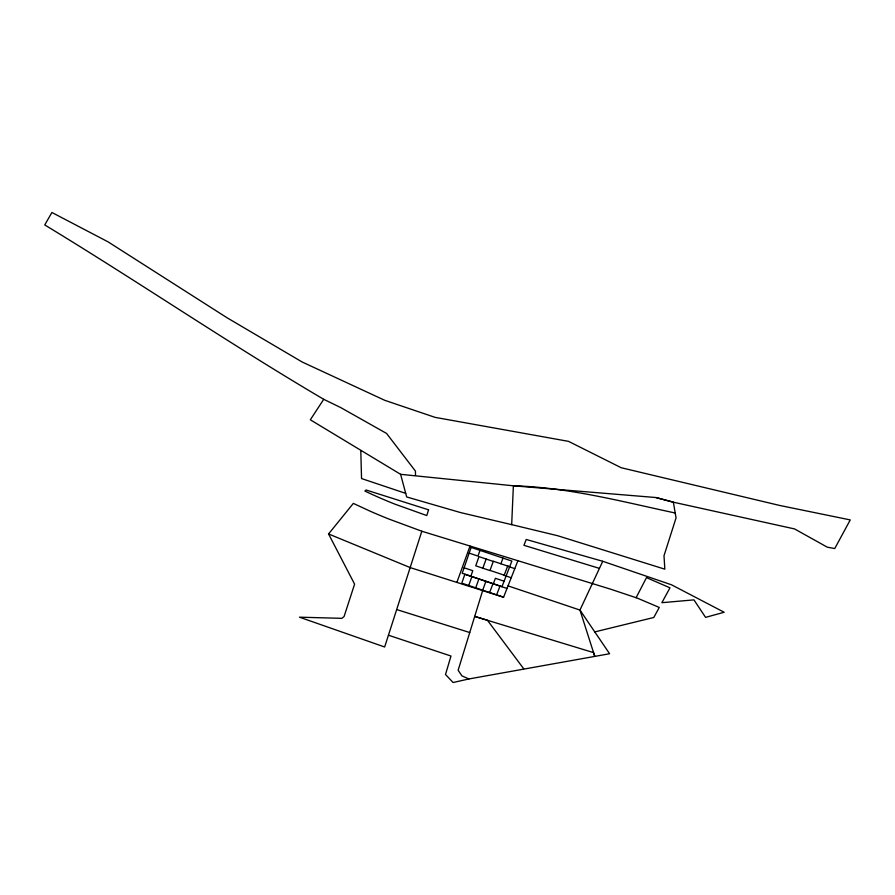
<?xml version="1.0" encoding="UTF-8"?>
<svg xmlns="http://www.w3.org/2000/svg" width="895" height="895" viewBox="0 0 895 895"><rect width="100%" height="100%" fill="white"/><g stroke="black" fill="none" stroke-linecap="round" stroke-linejoin="round"><path stroke-width="1.34" d="M675.222 513.014C621.656 501.547 568.381 487.339 513.372 485.795L655.912 497.531L673.364 502.196L676.049 517.925L664 555.761L664.84 569.175L557.585 535.702L511.683 524.638L513.372 485.795L400.613 474.316L310.319 419.789L323.733 399.315L340.771 407.605L386.573 433.448L415.437 471.106L415.504 475.357M482.651 590.588L458.128 670.265L461.965 675.904L468.879 678.958L609.596 653.742L579.96 610.066L508.036 585.878M421.825 531.238L384.66 646.995L299.467 617.181L341.868 618.333L344.083 616.532L354.599 584.155L328.554 533.957L353.335 503.393L369.366 510.832A444.468 372.175 21.7 0 0 389.101 519.111L421.825 531.238L610.491 589.134L637.24 598.095L659.268 607.448L653.786 617.483L594.783 631.904M470.848 576.201L472.795 570.708L464.102 567.788M480 550.369L477.975 556.075L469.17 553.121M468.745 585.487L471.889 576.637M456.875 582.41L470.032 546.028M475.704 587.836L478.903 578.998M482.83 568.191L486.153 559.028M482.673 590.174L485.929 581.358M489.632 592.524L492.955 583.719M493.324 583.753L495.382 578.293L504.098 581.224M500.876 563.76L503.012 558.1M496.613 594.873L499.992 586.091M507.7 566.043L504.12 575.351L511.224 577.734M328.554 533.957L410.324 567.643L503.583 597.222L517.892 560.729M636.099 597.726L646.481 577.633L669.975 587.825L661.875 602.693L693.949 599.874L705.573 617.371L724.167 612.258L671.574 584.827L602.76 561.288L579.96 610.066L594.75 656.326L593.553 652.612L474.708 616.409L487.439 620.28L523.664 668.71M468.879 678.958L453.083 682.516L445.509 674.483L450.979 656.035L388.475 635.215M511.683 524.638L460.824 512.645L406.666 496.949L400.613 474.316M655.901 497.542L673.364 502.196L794.547 528.923L827.304 547.192L834.744 548.545L850.25 519.917L779.567 505.429L621.219 467.738L568.515 441.358L435.093 417.361L384.783 400.322L302.141 361.994L226.972 317.714L108.049 241.851L51.91 212.484L44.75 224.936C138.535 281.824 229.198 343.669 323.733 399.315M602.76 561.288L526.226 539.472L523.933 545.312L599.437 568.392M396.765 609.584L469.752 632.541M405.703 493.369L361.546 478.556L360.797 450.733M509.702 566.725L493.369 561.243L489.923 570.574L475.737 565.808L478.993 556.634L493.302 561.433M507.622 566.233L514.782 568.638M489.99 570.395L504.187 575.161M507.017 588.451L464.874 574.277L461.786 583.148L503.583 597.222M428.582 509.814L426.77 515.554L395.109 504.221A415.929 347.607 21.7 0 1 372.812 494.745L364.892 491.064L366.044 489.979L428.582 509.814M471.139 547.404L462.2 573.292L501.983 586.672L511.884 561.064L471.139 547.404"/></g></svg>
